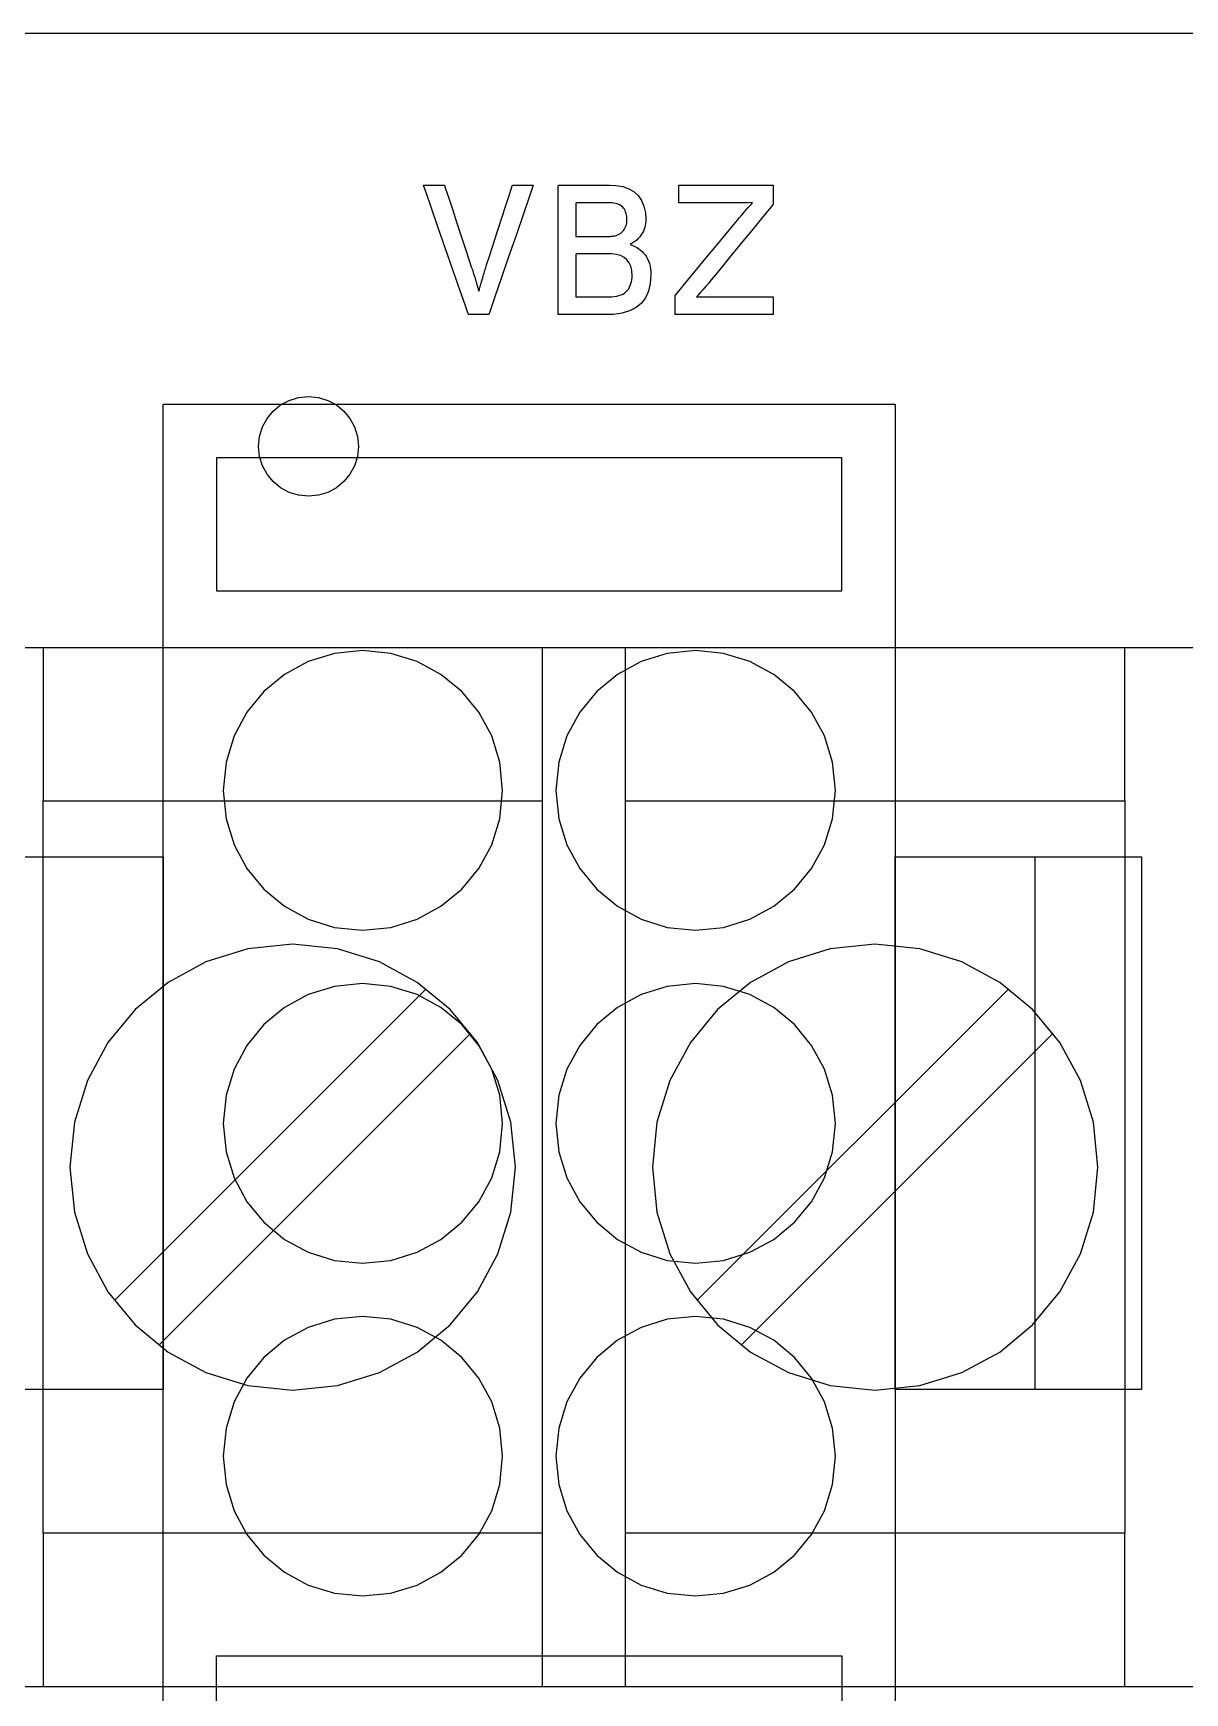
# Model space of a CAD drawing. Extents: x 1 to 47.7, y 0.2 to 33.3.
# Drawn here: x 36.791 to 37.656, y 10.786 to 12.033 of the extents above; entities that cross this region are included whole.
import ezdxf

# ---------------------------------------------------------------- set-up
doc = ezdxf.new("R2010")
doc.units = 0
doc.header["$MEASUREMENT"] = 0
for name, color, linetype in [('1_1__SCREW_TERMINAL_BLOCK_', 7, 'CONTINUOUS'), ('1_2__CONNECTORIZED_RELAY__', 7, 'CONTINUOUS'), ('4_0_____DWG', 7, 'CONTINUOUS')]:
    doc.layers.add(name, color=color, linetype=linetype)

msp = doc.modelspace()

# ---------------------------------------------------------------- linework, layer by layer
at = {"layer": '1_1__SCREW_TERMINAL_BLOCK_'}
for points in [[(37.1337, 11.8214), (37.1331, 11.8214), (37.1316, 11.8214), (37.1294, 11.8214), (37.1268, 11.8214), (37.1241, 11.8214), (37.1217, 11.8214), (37.1197, 11.8214), (37.1185, 11.8214), (37.1181, 11.8219), (37.116, 11.8279), (37.1121, 11.8393), (37.1069, 11.8542), (37.1011, 11.8708), (37.0954, 11.8873), (37.0903, 11.902), (37.0865, 11.9129), (37.0846, 11.9183), (37.0848, 11.9186), (37.0861, 11.9186), (37.0882, 11.9186), (37.0908, 11.9186), (37.0935, 11.9186), (37.0962, 11.9186), (37.0984, 11.9186), (37.0999, 11.9186), (37.1004, 11.9186), (37.1012, 11.9159), (37.1033, 11.9095), (37.1063, 11.9005), (37.1097, 11.8901), (37.1132, 11.8794), (37.1164, 11.8696), (37.1189, 11.8619), (37.1204, 11.8573), (37.1208, 11.8562), (37.1211, 11.8551), (37.1215, 11.8541), (37.1219, 11.853), (37.1222, 11.8519), (37.1226, 11.8508), (37.123, 11.8496), (37.1234, 11.8485), (37.1237, 11.8473), (37.1241, 11.8461), (37.1244, 11.8449), (37.1247, 11.8439), (37.125, 11.8428), (37.1252, 11.8419), (37.1255, 11.841), (37.1257, 11.8402), (37.1259, 11.8394), (37.1261, 11.839), (37.1263, 11.8397), (37.1265, 11.8405), (37.1267, 11.8413), (37.127, 11.8422), (37.1273, 11.8432), (37.1276, 11.8442), (37.1279, 11.8453), (37.1283, 11.8465), (37.1287, 11.8477), (37.1291, 11.8489), (37.1294, 11.8501), (37.1297, 11.8513), (37.1301, 11.8524), (37.1304, 11.8535), (37.1307, 11.8546), (37.1311, 11.8556), (37.1314, 11.8567), (37.132, 11.8587), (37.1339, 11.8645), (37.1367, 11.8731), (37.14, 11.8833), (37.1435, 11.894), (37.1467, 11.904), (37.1493, 11.9122), (37.151, 11.9174), (37.1515, 11.9186), (37.1523, 11.9186), (37.1541, 11.9186), (37.1564, 11.9186), (37.1591, 11.9186), (37.1618, 11.9186), (37.1642, 11.9186), (37.166, 11.9186), (37.1669, 11.9186), (37.1665, 11.9171), (37.1639, 11.9095), (37.1596, 11.897), (37.1543, 11.8814), (37.1485, 11.8646), (37.1429, 11.8485), (37.1382, 11.8346), (37.1349, 11.825)], [(37.2554, 11.8512), (37.2549, 11.8447), (37.2535, 11.8389), (37.2513, 11.834), (37.2482, 11.8299), (37.2442, 11.8266), (37.2394, 11.8241), (37.2337, 11.8224), (37.2272, 11.8215), (37.2229, 11.8214), (37.2204, 11.8214), (37.2158, 11.8214), (37.2099, 11.8214), (37.2034, 11.8214), (37.197, 11.8214), (37.1915, 11.8214), (37.1875, 11.8214), (37.1858, 11.8214), (37.1858, 11.8243), (37.1858, 11.8335), (37.1858, 11.8472), (37.1858, 11.8634), (37.1858, 11.8804), (37.1858, 11.8962), (37.1858, 11.909), (37.1858, 11.9169), (37.186, 11.9186), (37.1883, 11.9186), (37.1929, 11.9186), (37.1988, 11.9186), (37.2055, 11.9186), (37.2122, 11.9186), (37.218, 11.9186), (37.2224, 11.9186), (37.2244, 11.9186), (37.2291, 11.9184), (37.2343, 11.9175), (37.2389, 11.9159), (37.2428, 11.9136), (37.2459, 11.9107), (37.2484, 11.907), (37.2501, 11.9027), (37.2512, 11.8977), (37.2515, 11.893), (37.2515, 11.8913), (37.2513, 11.8898), (37.251, 11.8882), (37.2507, 11.8868), (37.2503, 11.8854), (37.2497, 11.8841), (37.2491, 11.8828), (37.2484, 11.8817), (37.2476, 11.8806), (37.2468, 11.8795), (37.2459, 11.8785), (37.245, 11.8776), (37.244, 11.8767), (37.2429, 11.8759), (37.2418, 11.8752), (37.2406, 11.8745), (37.2397, 11.8739), (37.2411, 11.8735), (37.2424, 11.873), (37.2437, 11.8723), (37.245, 11.8716), (37.2463, 11.8708), (37.2475, 11.8698), (37.2487, 11.8687), (37.2499, 11.8675), (37.251, 11.8662), (37.252, 11.8648), (37.2529, 11.8632), (37.2536, 11.8615), (37.2542, 11.8597), (37.2547, 11.8578), (37.2551, 11.8557), (37.2553, 11.8535)], [(37.2735, 11.8214), (37.2735, 11.8219), (37.2735, 11.8233), (37.2735, 11.8253), (37.2735, 11.8276), (37.2735, 11.8301), (37.2735, 11.8323), (37.2735, 11.8342), (37.2735, 11.8353), (37.2736, 11.8358), (37.2763, 11.839), (37.2816, 11.8454), (37.2886, 11.8539), (37.2966, 11.8636), (37.3047, 11.8733), (37.312, 11.8821), (37.3176, 11.8889), (37.3206, 11.8926), (37.3217, 11.8939), (37.3231, 11.8955), (37.3244, 11.897), (37.3257, 11.8985), (37.327, 11.9), (37.3282, 11.9014), (37.3294, 11.9027), (37.3306, 11.904), (37.3318, 11.9053), (37.3303, 11.9054), (37.3282, 11.9053), (37.3261, 11.9053), (37.3239, 11.9053), (37.3217, 11.9052), (37.3194, 11.9052), (37.317, 11.9052), (37.3145, 11.9052), (37.3123, 11.9052), (37.3107, 11.9052), (37.3069, 11.9052), (37.3017, 11.9052), (37.2956, 11.9052), (37.2895, 11.9052), (37.2838, 11.9052), (37.2794, 11.9052), (37.2767, 11.9052), (37.2763, 11.9053), (37.2763, 11.9061), (37.2763, 11.9077), (37.2763, 11.9098), (37.2763, 11.9121), (37.2763, 11.9143), (37.2763, 11.9163), (37.2763, 11.9178), (37.2763, 11.9186), (37.2776, 11.9186), (37.2834, 11.9186), (37.2927, 11.9186), (37.304, 11.9186), (37.3162, 11.9186), (37.3279, 11.9186), (37.3378, 11.9186), (37.3448, 11.9186), (37.3473, 11.9186), (37.3473, 11.9181), (37.3473, 11.9167), (37.3473, 11.9147), (37.3473, 11.9124), (37.3473, 11.91), (37.3473, 11.9077), (37.3473, 11.9059), (37.3473, 11.9047), (37.3472, 11.9043), (37.3446, 11.9011), (37.3394, 11.8947), (37.3324, 11.8861), (37.3245, 11.8765), (37.3165, 11.8667), (37.3093, 11.858), (37.3038, 11.8512), (37.3007, 11.8475), (37.2997, 11.8461), (37.2983, 11.8445), (37.297, 11.843), (37.2957, 11.8414), (37.2945, 11.84), (37.2932, 11.8386), (37.292, 11.8373), (37.2908, 11.836), (37.2896, 11.8347), (37.2911, 11.8346), (37.2932, 11.8347), (37.2953, 11.8347), (37.2975, 11.8348), (37.2997, 11.8348), (37.302, 11.8348), (37.3044, 11.8348), (37.3069, 11.8348), (37.3091, 11.8348), (37.3108, 11.8348), (37.3148, 11.8348), (37.3204, 11.8348), (37.3268, 11.8348), (37.3333, 11.8348), (37.3393, 11.8348), (37.3441, 11.8348), (37.3469, 11.8348), (37.3473, 11.8347), (37.3473, 11.8339), (37.3473, 11.8323), (37.3473, 11.8302), (37.3473, 11.828), (37.3473, 11.8257), (37.3473, 11.8237), (37.3473, 11.8222), (37.3473, 11.8215), (37.3459, 11.8214), (37.3399, 11.8214), (37.3303, 11.8214), (37.3185, 11.8214), (37.3059, 11.8214), (37.2937, 11.8214), (37.2834, 11.8214), (37.2762, 11.8214)], [(37.2374, 11.8926), (37.2374, 11.8938), (37.2373, 11.895), (37.2371, 11.8962), (37.2368, 11.8973), (37.2364, 11.8984), (37.236, 11.8994), (37.2355, 11.9004), (37.2349, 11.9013), (37.2342, 11.9021), (37.2333, 11.9028), (37.2324, 11.9035), (37.2313, 11.904), (37.2301, 11.9044), (37.2288, 11.9048), (37.2275, 11.9051), (37.226, 11.9052), (37.2244, 11.9053), (37.2234, 11.9053), (37.2208, 11.9053), (37.2171, 11.9053), (37.2128, 11.9053), (37.2084, 11.9053), (37.2044, 11.9053), (37.2012, 11.9053), (37.1993, 11.9053), (37.1991, 11.9051), (37.1991, 11.9032), (37.1991, 11.9001), (37.1991, 11.896), (37.1991, 11.8916), (37.1991, 11.8873), (37.1991, 11.8837), (37.1991, 11.8811), (37.1991, 11.8801), (37.2001, 11.8801), (37.2026, 11.8801), (37.2063, 11.8801), (37.2106, 11.8801), (37.215, 11.8801), (37.2191, 11.8801), (37.2223, 11.8801), (37.2241, 11.8801), (37.2248, 11.8801), (37.2256, 11.8802), (37.2264, 11.8802), (37.2271, 11.8803), (37.2278, 11.8805), (37.2285, 11.8806), (37.2292, 11.8808), (37.2298, 11.881), (37.2304, 11.8813), (37.231, 11.8816), (37.2315, 11.8818), (37.232, 11.8821), (37.2325, 11.8825), (37.233, 11.8828), (37.2334, 11.8831), (37.2339, 11.8835), (37.2343, 11.8839), (37.2348, 11.8845), (37.2354, 11.8853), (37.2359, 11.8862), (37.2364, 11.8872), (37.2368, 11.8882), (37.237, 11.8892), (37.2373, 11.8903), (37.2374, 11.8914)], [(37.2413, 11.8508), (37.241, 11.8544), (37.2402, 11.8576), (37.239, 11.8602), (37.2373, 11.8625), (37.2352, 11.8643), (37.2325, 11.8656), (37.2295, 11.8665), (37.2259, 11.867), (37.2242, 11.867), (37.222, 11.867), (37.2185, 11.867), (37.2141, 11.867), (37.2096, 11.867), (37.2053, 11.867), (37.2018, 11.867), (37.1996, 11.867), (37.1991, 11.8668), (37.1991, 11.8648), (37.1991, 11.8608), (37.1991, 11.8556), (37.1991, 11.8499), (37.1991, 11.8442), (37.1991, 11.8394), (37.1991, 11.836), (37.1991, 11.8347), (37.2001, 11.8347), (37.2027, 11.8347), (37.2065, 11.8347), (37.2109, 11.8347), (37.2154, 11.8347), (37.2194, 11.8347), (37.2225, 11.8347), (37.2241, 11.8347), (37.2257, 11.8347), (37.2278, 11.8349), (37.2297, 11.8352), (37.2314, 11.8356), (37.233, 11.8361), (37.2345, 11.8368), (37.2358, 11.8376), (37.2369, 11.8386), (37.2378, 11.8396), (37.2387, 11.8407), (37.2394, 11.8419), (37.2399, 11.8432), (37.2404, 11.8446), (37.2408, 11.846), (37.2411, 11.8475), (37.2412, 11.8491)], [(37.0357, 11.7224), (37.0349, 11.7148), (37.0327, 11.7078), (37.0293, 11.7014), (37.0247, 11.6959), (37.0192, 11.6913), (37.0128, 11.6878), (37.0057, 11.6857), (36.9982, 11.6849), (36.9906, 11.6857), (36.9836, 11.6878), (36.9772, 11.6913), (36.9717, 11.6959), (36.9671, 11.7014), (36.9636, 11.7078), (36.9614, 11.7148), (36.9607, 11.7224), (36.9614, 11.7299), (36.9636, 11.737), (36.9671, 11.7434), (36.9717, 11.7489), (36.9772, 11.7535), (36.9836, 11.7569), (36.9906, 11.7591), (36.9982, 11.7599), (37.0057, 11.7591), (37.0128, 11.7569), (37.0192, 11.7535), (37.0247, 11.7489), (37.0293, 11.7434), (37.0327, 11.737), (37.0349, 11.7299)], [(37.1536, 11.1811), (37.1502, 11.2148), (37.1405, 11.2462), (37.1251, 11.2747), (37.1046, 11.2995), (37.0798, 11.3199), (37.0514, 11.3354), (37.02, 11.3451), (36.9862, 11.3486), (36.9525, 11.3451), (36.9211, 11.3354), (36.8927, 11.3199), (36.868, 11.2995), (36.8475, 11.2747), (36.8321, 11.2462), (36.8224, 11.2148), (36.819, 11.1811), (36.8224, 11.1474), (36.8321, 11.116), (36.8475, 11.0876), (36.868, 11.0628), (36.8927, 11.0423), (36.9211, 11.0269), (36.9525, 11.0171), (36.9862, 11.0137), (37.02, 11.0171), (37.0514, 11.0269), (37.0798, 11.0423), (37.1046, 11.0628), (37.1251, 11.0876), (37.1405, 11.116), (37.1502, 11.1474)], [(37.5912, 11.1811), (37.5878, 11.2148), (37.578, 11.2462), (37.5626, 11.2747), (37.5421, 11.2995), (37.5174, 11.3199), (37.4889, 11.3354), (37.4575, 11.3451), (37.4237, 11.3486), (37.39, 11.3451), (37.3587, 11.3354), (37.3302, 11.3199), (37.3055, 11.2995), (37.2851, 11.2747), (37.2696, 11.2462), (37.2599, 11.2148), (37.2565, 11.1811), (37.2599, 11.1474), (37.2696, 11.116), (37.2851, 11.0876), (37.3055, 11.0628), (37.3302, 11.0423), (37.3587, 11.0269), (37.39, 11.0171), (37.4237, 11.0137), (37.4575, 11.0171), (37.4889, 11.0269), (37.5174, 11.0423), (37.5421, 11.0628), (37.5626, 11.0876), (37.578, 11.116), (37.5878, 11.1474)]]:
    msp.add_lwpolyline(points, close=True, dxfattribs=at)
for points in [[(38.5356, 11.5711), (38.5108, 11.5711), (38.4741, 11.5711), (38.4263, 11.5711), (38.3682, 11.5711), (38.3007, 11.5711), (38.2246, 11.5711), (38.1406, 11.5711), (38.0495, 11.5711), (37.9523, 11.5711), (37.8496, 11.5711), (37.7424, 11.5711), (37.5174, 11.5711), (37.0478, 11.5711), (36.8163, 11.5711), (36.5956, 11.5711)], [(36.7988, 11.5711), (36.7988, 11.4561)], [(37.1738, 11.5711), (37.1738, 11.4561)], [(37.2363, 11.4561), (37.2363, 11.5711)], [(37.6113, 11.4561), (37.6113, 11.5711)], [(37.1738, 10.9062), (36.7988, 10.9062), (36.7988, 11.4561), (37.1738, 11.4561), (37.1738, 10.9062)], [(37.6113, 10.9062), (37.2363, 10.9062), (37.2363, 11.4561), (37.6113, 11.4561), (37.6113, 10.9062)], [(36.8524, 11.0809), (37.0866, 11.3151)], [(37.2899, 11.0809), (37.5242, 11.3151)], [(37.1201, 11.2817), (36.8858, 11.0474)], [(37.5576, 11.2817), (37.3233, 11.0474)], [(36.7988, 10.9062), (36.7988, 10.7912)], [(37.1738, 10.9062), (37.1738, 10.7912)], [(37.2363, 10.7912), (37.2363, 10.9062)], [(37.6113, 10.7912), (37.6113, 10.9062)], [(36.5956, 10.7912), (36.8163, 10.7912), (37.0478, 10.7912), (37.5174, 10.7912), (37.7424, 10.7912), (37.8496, 10.7912), (37.9523, 10.7912), (38.0495, 10.7912), (38.1406, 10.7912), (38.2246, 10.7912), (38.3007, 10.7912), (38.3682, 10.7912), (38.4263, 10.7912), (38.4741, 10.7912), (38.5108, 10.7912), (38.5356, 10.7912)]]:
    msp.add_lwpolyline(points, dxfattribs=at)
at = {"layer": '1_2__CONNECTORIZED_RELAY__'}
for points in [[(37.4388, 10.6741), (36.889, 10.6741), (36.889, 11.7541), (37.4388, 11.7541), (37.4388, 10.6741)], [(37.3989, 11.7139), (36.929, 11.7139), (36.929, 11.614), (37.3989, 11.614), (37.3989, 11.7139)], [(36.889, 11.0141), (36.704, 11.0141), (36.704, 11.4141), (36.889, 11.4141), (36.889, 11.0141)], [(37.6238, 11.0141), (37.4388, 11.0141), (37.4388, 11.4141), (37.6238, 11.4141), (37.6238, 11.0141)], [(37.5439, 11.4141), (37.5439, 11.0141)], [(37.3989, 10.714), (36.929, 10.714), (36.929, 10.8141), (37.3989, 10.8141), (37.3989, 10.714)]]:
    msp.add_lwpolyline(points, dxfattribs=at)
for points in [[(37.0388, 11.3591), (37.0601, 11.3612), (37.0799, 11.3673), (37.0977, 11.377), (37.1133, 11.3898), (37.1261, 11.4053), (37.1358, 11.4231), (37.1419, 11.4428), (37.144, 11.464), (37.1419, 11.4852), (37.1358, 11.5049), (37.1261, 11.5228), (37.1133, 11.5383), (37.0977, 11.5511), (37.0799, 11.5608), (37.0601, 11.5669), (37.0388, 11.5691), (37.0177, 11.5669), (36.998, 11.5608), (36.9802, 11.5511), (36.9647, 11.5383), (36.9519, 11.5228), (36.9423, 11.5049), (36.9362, 11.4852), (36.934, 11.464), (36.9362, 11.4428), (36.9423, 11.4231), (36.9519, 11.4053), (36.9647, 11.3898), (36.9802, 11.377), (36.998, 11.3673), (37.0177, 11.3612)], [(37.2888, 11.3591), (37.31, 11.3612), (37.3298, 11.3673), (37.3477, 11.377), (37.3632, 11.3898), (37.3761, 11.4053), (37.3857, 11.4231), (37.3918, 11.4428), (37.394, 11.464), (37.3918, 11.4852), (37.3857, 11.5049), (37.3761, 11.5228), (37.3632, 11.5383), (37.3477, 11.5511), (37.3298, 11.5608), (37.31, 11.5669), (37.2888, 11.5691), (37.2677, 11.5669), (37.248, 11.5608), (37.2302, 11.5511), (37.2147, 11.5383), (37.2019, 11.5228), (37.1922, 11.5049), (37.1861, 11.4852), (37.184, 11.464), (37.1861, 11.4428), (37.1922, 11.4231), (37.2019, 11.4053), (37.2147, 11.3898), (37.2302, 11.377), (37.248, 11.3673), (37.2677, 11.3612)], [(37.0388, 11.109), (37.0601, 11.1111), (37.0799, 11.1172), (37.0977, 11.1269), (37.1133, 11.1397), (37.1261, 11.1552), (37.1358, 11.173), (37.1419, 11.1927), (37.144, 11.2139), (37.1419, 11.2351), (37.1358, 11.2548), (37.1261, 11.2726), (37.1133, 11.2882), (37.0977, 11.301), (37.0799, 11.3107), (37.0601, 11.3168), (37.0388, 11.319), (37.0177, 11.3168), (36.998, 11.3107), (36.9802, 11.301), (36.9647, 11.2882), (36.9519, 11.2726), (36.9423, 11.2548), (36.9362, 11.2351), (36.934, 11.2139), (36.9362, 11.1927), (36.9423, 11.173), (36.9519, 11.1552), (36.9647, 11.1397), (36.9802, 11.1269), (36.998, 11.1172), (37.0177, 11.1111)], [(37.2888, 11.109), (37.31, 11.1111), (37.3298, 11.1172), (37.3477, 11.1269), (37.3632, 11.1397), (37.3761, 11.1552), (37.3857, 11.173), (37.3918, 11.1927), (37.394, 11.2139), (37.3918, 11.2351), (37.3857, 11.2548), (37.3761, 11.2726), (37.3632, 11.2882), (37.3477, 11.301), (37.3298, 11.3107), (37.31, 11.3168), (37.2888, 11.319), (37.2677, 11.3168), (37.248, 11.3107), (37.2302, 11.301), (37.2147, 11.2882), (37.2019, 11.2726), (37.1922, 11.2548), (37.1861, 11.2351), (37.184, 11.2139), (37.1861, 11.1927), (37.1922, 11.173), (37.2019, 11.1552), (37.2147, 11.1397), (37.2302, 11.1269), (37.248, 11.1172), (37.2677, 11.1111)], [(37.0388, 10.8591), (37.0601, 10.8612), (37.0799, 10.8673), (37.0977, 10.8769), (37.1133, 10.8897), (37.1261, 10.9053), (37.1358, 10.9231), (37.1419, 10.9428), (37.144, 10.964), (37.1419, 10.9851), (37.1358, 11.0049), (37.1261, 11.0227), (37.1133, 11.0383), (37.0977, 11.0511), (37.0799, 11.0608), (37.0601, 11.0669), (37.0388, 11.069), (37.0177, 11.0669), (36.998, 11.0608), (36.9802, 11.0511), (36.9647, 11.0383), (36.9519, 11.0227), (36.9423, 11.0049), (36.9362, 10.9851), (36.934, 10.964), (36.9362, 10.9428), (36.9423, 10.9231), (36.9519, 10.9053), (36.9647, 10.8897), (36.9802, 10.8769), (36.998, 10.8673), (37.0177, 10.8612)], [(37.2888, 10.8591), (37.31, 10.8612), (37.3298, 10.8673), (37.3477, 10.8769), (37.3632, 10.8897), (37.3761, 10.9053), (37.3857, 10.9231), (37.3918, 10.9428), (37.394, 10.964), (37.3918, 10.9851), (37.3857, 11.0049), (37.3761, 11.0227), (37.3632, 11.0383), (37.3477, 11.0511), (37.3298, 11.0608), (37.31, 11.0669), (37.2888, 11.069), (37.2677, 11.0669), (37.248, 11.0608), (37.2302, 11.0511), (37.2147, 11.0383), (37.2019, 11.0227), (37.1922, 11.0049), (37.1861, 10.9851), (37.184, 10.964), (37.1861, 10.9428), (37.1922, 10.9231), (37.2019, 10.9053), (37.2147, 10.8897), (37.2302, 10.8769), (37.248, 10.8673), (37.2677, 10.8612)]]:
    msp.add_lwpolyline(points, close=True, dxfattribs=at)
at = {"layer": '4_0_____DWG'}
msp.add_lwpolyline([(36.7, 12.0327), (36.8293, 12.0327), (36.9558, 12.0327), (37.0179, 12.0327), (37.0793, 12.0327), (37.1399, 12.0327), (37.1998, 12.0327), (37.2589, 12.0327), (37.3171, 12.0327), (37.3746, 12.0327), (37.4313, 12.0327), (37.4871, 12.0327), (37.542, 12.0327), (37.5961, 12.0327), (37.6494, 12.0327), (37.7017, 12.0327)], dxfattribs=at)

doc.saveas('drawing.dxf')
